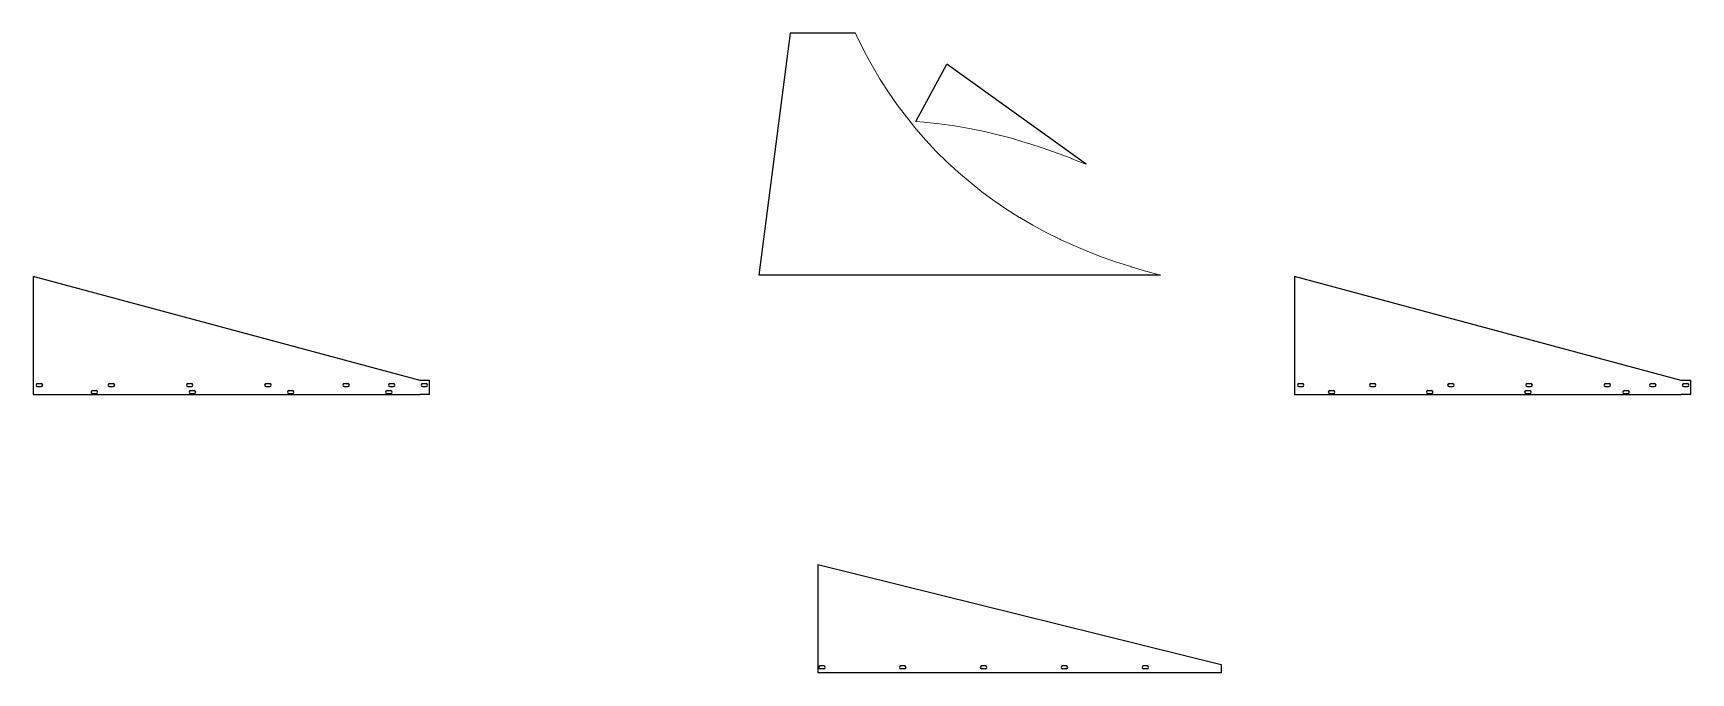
# Model space of a CAD drawing. Header units: millimetres. Extents: x -3387 to 6741, y 571 to 4482.
import ezdxf

# ---------------------------------------------------------------- set-up
doc = ezdxf.new("R2010")
doc.units = ezdxf.units.MM

# ---------------------------------------------------------------- blocks, each defined once
blk = doc.blocks.new('yyy')
at = {"color": 3}
for p, q in [((50787, -346), (50596, -1826)), ((51186, -346), (50787, -346)), ((53049, -1826), (50596, -1826))]:
    blk.add_line(p, q, dxfattribs=at)
at = {"color": 3, "lineweight": 18}
for p, q in [((51203, -383), (51186, -346)), ((51203, -383), (51203, -383)), ((51245, -466), (51203, -383)), ((51245, -467), (51245, -466)), ((51290, -548), (51245, -467)), ((51290, -548), (51290, -548)), ((51337, -628), (51290, -548)), ((51337, -628), (51337, -628)), ((51387, -707), (51337, -628)), ((51387, -707), (51387, -707)), ((51441, -783), (51387, -707)), ((51441, -783), (51441, -783)), ((51497, -858), (51441, -783)), ((51497, -858), (51497, -858)), ((51555, -930), (51497, -858)), ((51555, -930), (51555, -930)), ((51616, -1000), (51555, -930)), ((51616, -1000), (51616, -1000)), ((51680, -1068), (51616, -1000)), ((51680, -1068), (51680, -1068)), ((51746, -1134), (51680, -1068)), ((51747, -1134), (51746, -1134)), ((51815, -1197), (51747, -1134)), ((51815, -1197), (51815, -1197)), ((51886, -1257), (51815, -1197)), ((51886, -1257), (51886, -1257)), ((51959, -1315), (51886, -1257)), ((51959, -1315), (51959, -1315)), ((52034, -1371), (51959, -1315)), ((52034, -1371), (52034, -1371)), ((52111, -1423), (52034, -1371)), ((52111, -1423), (52111, -1423)), ((52189, -1473), (52111, -1423)), ((52190, -1473), (52189, -1473)), ((52270, -1520), (52190, -1473)), ((52270, -1520), (52270, -1520)), ((52352, -1564), (52270, -1520)), ((52352, -1564), (52352, -1564)), ((52435, -1605), (52352, -1564)), ((52436, -1606), (52435, -1605)), ((52520, -1644), (52436, -1606)), ((52520, -1644), (52520, -1644)), ((52606, -1680), (52520, -1644)), ((52606, -1681), (52606, -1680)), ((52693, -1714), (52606, -1681)), ((52693, -1714), (52693, -1714)), ((52781, -1745), (52693, -1714)), ((52781, -1745), (52781, -1745)), ((52869, -1773), (52781, -1745)), ((52870, -1774), (52869, -1773)), ((52958, -1800), (52870, -1774)), ((52960, -1801), (52958, -1800)), ((53048, -1825), (52960, -1801)), ((53049, -1826), (53048, -1825))]:
    blk.add_line(p, q, dxfattribs=at)
blk = doc.blocks.new('ddd')
at = {"color": 3}
for p in [(58335, 693), (58601, -346)]:
    blk.add_line(p, (58202, -346), dxfattribs=at)
at = {"color": 3, "lineweight": 18}
for p, q in [((58336, 692), (58335, 693)), ((58347, 602), (58336, 692)), ((58347, 600), (58347, 602)), ((58359, 509), (58347, 600)), ((58360, 507), (58359, 509)), ((58374, 417), (58360, 507)), ((58374, 416), (58374, 417)), ((58390, 325), (58374, 416)), ((58391, 324), (58390, 325)), ((58409, 234), (58391, 324)), ((58409, 233), (58409, 234)), ((58430, 143), (58409, 233)), ((58431, 142), (58430, 143)), ((58454, 53), (58431, 142)), ((58455, 52), (58454, 53)), ((58481, -37), (58455, 52)), ((58482, -37), (58481, -37)), ((58511, -125), (58482, -37)), ((58511, -125), (58511, -125)), ((58544, -212), (58511, -125)), ((58544, -212), (58544, -212)), ((58579, -298), (58544, -212)), ((58580, -298), (58579, -298)), ((58601, -346), (58580, -298))]:
    blk.add_line(p, q, dxfattribs=at)

msp = doc.modelspace()

# ---------------------------------------------------------------- linework, layer by layer
at = {"color": 3}
for p, q in [((-3387, 2993), (-3387, 2272)), ((-1023, 2357), (-3387, 2993)), ((4319, 2993), (4319, 2272)), ((6683, 2357), (4319, 2993)), ((-3360, 2339), (-3338, 2339)), ((-2920, 2339), (-2898, 2339)), ((-2442, 2339), (-2420, 2339)), ((-1964, 2339), (-1942, 2339)), ((-1486, 2339), (-1464, 2339)), ((-1208, 2339), (-1186, 2339)), ((-965, 2357), (-1023, 2357)), ((-1008, 2339), (-986, 2339)), ((-965, 2272), (-965, 2357)), ((4346, 2339), (4368, 2339)), ((4786, 2339), (4808, 2339)), ((5264, 2339), (5286, 2339)), ((5742, 2339), (5764, 2339)), ((6220, 2339), (6242, 2339)), ((6498, 2339), (6520, 2339)), ((6741, 2357), (6683, 2357)), ((6698, 2339), (6720, 2339)), ((6741, 2272), (6741, 2357)), ((-3387, 2272), (-1023, 2272)), ((-3360, 2321), (-3338, 2321)), ((-3025, 2296), (-3003, 2296)), ((-3025, 2278), (-3003, 2278)), ((-2920, 2321), (-2898, 2321)), ((-2442, 2321), (-2420, 2321)), ((-2425, 2296), (-2403, 2296)), ((-2425, 2278), (-2403, 2278)), ((-1964, 2321), (-1942, 2321)), ((-1825, 2296), (-1803, 2296)), ((-1825, 2278), (-1803, 2278)), ((-1486, 2321), (-1464, 2321)), ((-1225, 2296), (-1203, 2296)), ((-1225, 2278), (-1203, 2278)), ((-1208, 2321), (-1186, 2321)), ((-965, 2272), (-1023, 2272)), ((-1008, 2321), (-986, 2321)), ((4319, 2272), (6683, 2272)), ((4346, 2321), (4368, 2321)), ((4535, 2296), (4557, 2296)), ((4535, 2278), (4557, 2278)), ((4786, 2321), (4808, 2321)), ((5135, 2296), (5157, 2296)), ((5135, 2278), (5157, 2278)), ((5264, 2321), (5286, 2321)), ((5735, 2296), (5757, 2296)), ((5735, 2278), (5757, 2278)), ((5742, 2321), (5764, 2321)), ((6220, 2321), (6242, 2321)), ((6335, 2296), (6357, 2296)), ((6335, 2278), (6357, 2278)), ((6498, 2321), (6520, 2321)), ((6741, 2272), (6683, 2272)), ((6698, 2321), (6720, 2321)), ((1407, 1233), (3871, 622)), ((1407, 1233), (1407, 571)), ((1443, 613), (1421, 613)), ((1937, 613), (1915, 613)), ((2431, 613), (2409, 613)), ((2925, 613), (2903, 613)), ((3419, 613), (3397, 613)), ((3871, 622), (3871, 571)), ((3871, 571), (1407, 571)), ((1443, 595), (1421, 595)), ((1937, 595), (1915, 595)), ((2431, 595), (2409, 595)), ((2925, 595), (2903, 595)), ((3419, 595), (3397, 595))]:
    msp.add_line(p, q, dxfattribs=at)
for centre, start, end in [((-3360, 2330), 90, 270), ((-3338, 2330), 270, 90), ((-2920, 2330), 90, 270), ((-2898, 2330), 270, 90), ((-2442, 2330), 90, 270), ((-2420, 2330), 270, 90), ((-1964, 2330), 90, 270), ((-1942, 2330), 270, 90), ((-1486, 2330), 90, 270), ((-1464, 2330), 270, 90), ((-1208, 2330), 90, 270), ((-1186, 2330), 270, 90), ((-1008, 2330), 90, 270), ((-986, 2330), 270, 90), ((4346, 2330), 90, 270), ((4368, 2330), 270, 90), ((4786, 2330), 90, 270), ((4808, 2330), 270, 90), ((5264, 2330), 90, 270), ((5286, 2330), 270, 90), ((5742, 2330), 90, 270), ((5764, 2330), 270, 90), ((6220, 2330), 90, 270), ((6242, 2330), 270, 90), ((6498, 2330), 90, 270), ((6520, 2330), 270, 90), ((6698, 2330), 90, 270), ((6720, 2330), 270, 90), ((-3025, 2287), 90, 270), ((-3003, 2287), 270, 90), ((-2425, 2287), 90, 270), ((-2403, 2287), 270, 90), ((-1825, 2287), 90, 270), ((-1803, 2287), 270, 90), ((-1225, 2287), 90, 270), ((-1203, 2287), 270, 90), ((4535, 2287), 90, 270), ((4557, 2287), 270, 90), ((5135, 2287), 90, 270), ((5157, 2287), 270, 90), ((5735, 2287), 90, 270), ((5757, 2287), 270, 90), ((6335, 2287), 90, 270), ((6357, 2287), 270, 90), ((1421, 604), 90, 270), ((1443, 604), 270, 90), ((1915, 604), 90, 270), ((1937, 604), 270, 90), ((2409, 604), 90, 270), ((2431, 604), 270, 90), ((2903, 604), 90, 270), ((2925, 604), 270, 90), ((3397, 604), 90, 270), ((3419, 604), 270, 90)]:
    msp.add_arc(centre, 9, start, end, dxfattribs=at)

# ---------------------------------------------------------------- block references
msp.add_blockref('yyy', (-49549, 4827), dxfattribs=at)
at = {"color": 3, "rotation": 241.629688570862}
msp.add_blockref('ddd', (30155, 55339), dxfattribs=at)

doc.saveas('drawing.dxf')
